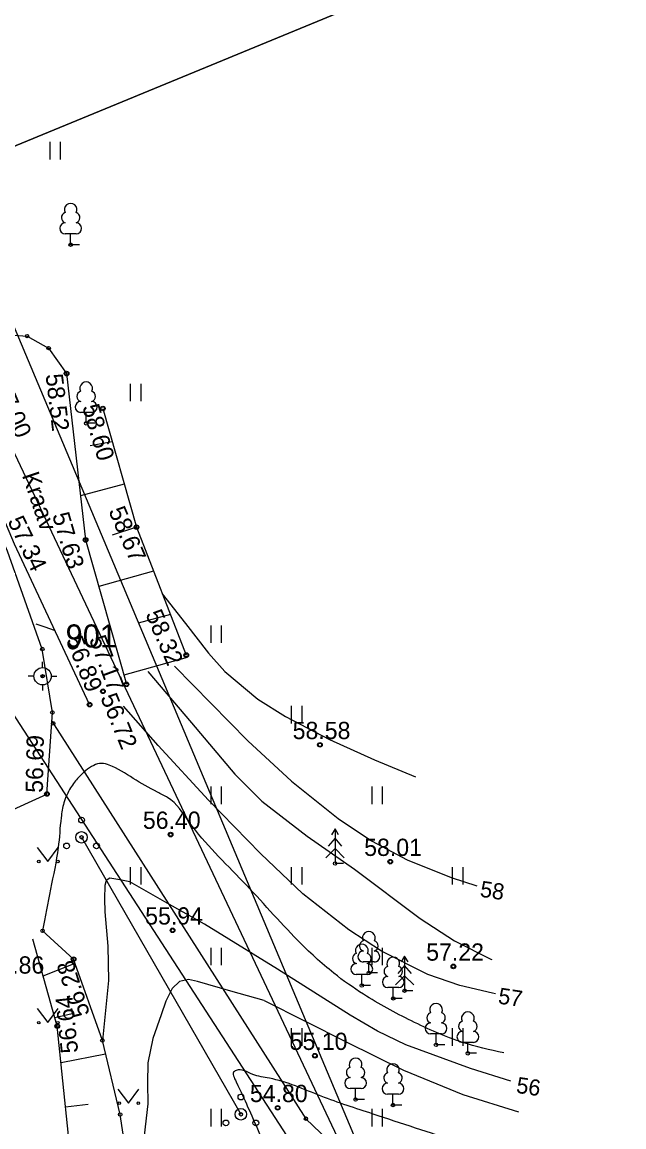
# Model space of a CAD drawing. Extents: x 643182 to 644029, y 6457937 to 6458373.
# Drawn here: x 643313.34 to 643339.5, y 6458072.62 to 6458120.62 of the extents above; entities that cross this region are included whole.
import ezdxf

# ---------------------------------------------------------------- set-up
doc = ezdxf.new("R2010")
doc.units = 0
for name, color, linetype in [('ALUSVORK', 7, 'Continuous'), ('HALJASTUS', 7, 'Continuous'), ('HORISONTAAL', 7, 'Continuous'), ('KORGUS-EH2000', 7, 'Continuous'), ('MOOTMPUNKT', 7, 'Continuous'), ('PIIR', 7, 'Continuous'), ('PIIRASULA', 7, 'Continuous'), ('PUU', 7, 'Continuous'), ('RELJEEF', 7, 'Continuous'), ('TEE', 7, 'Continuous'), ('VEEKOGU', 7, 'Continuous')]:
    doc.layers.add(name, color=color, linetype=linetype)

msp = doc.modelspace()

# ---------------------------------------------------------------- linework, layer by layer
at = {"layer": 'ALUSVORK'}
for p, q in [((643314.232, 6458092.576), (643314.232, 6458092.826)), ((643313.857, 6458092.201), (643313.607, 6458092.201)), ((643314.607, 6458092.201), (643314.857, 6458092.201)), ((643314.232, 6458091.826), (643314.232, 6458091.576))]:
    msp.add_line(p, q, dxfattribs=at)
for radius in [0.375, 0.022]:
    msp.add_circle((643314.232, 6458092.201), radius, dxfattribs=at)
at = {"layer": 'HALJASTUS'}
for p, q in [((643314.54, 6458115.409), (643314.54, 6458114.648)), ((643314.995, 6458115.409), (643314.995, 6458114.648)), ((643318.04, 6458104.909), (643318.04, 6458104.148)), ((643318.495, 6458104.909), (643318.495, 6458104.148)), ((643321.54, 6458094.409), (643321.54, 6458093.648)), ((643321.995, 6458094.409), (643321.995, 6458093.648)), ((643325.04, 6458090.909), (643325.04, 6458090.148)), ((643325.495, 6458090.909), (643325.495, 6458090.148)), ((643321.54, 6458087.409), (643321.54, 6458086.648)), ((643321.995, 6458087.409), (643321.995, 6458086.648)), ((643328.54, 6458087.409), (643328.54, 6458086.648)), ((643328.995, 6458087.409), (643328.995, 6458086.648)), ((643314.001, 6458084.76), (643314.465, 6458084.153)), ((643314.465, 6458084.153), (643314.91, 6458084.76)), ((643318.04, 6458083.909), (643318.04, 6458083.148)), ((643318.495, 6458083.909), (643318.495, 6458083.148)), ((643325.04, 6458083.909), (643325.04, 6458083.148)), ((643325.495, 6458083.909), (643325.495, 6458083.148)), ((643332.04, 6458083.909), (643332.04, 6458083.148)), ((643332.495, 6458083.909), (643332.495, 6458083.148)), ((643321.54, 6458080.409), (643321.54, 6458079.648)), ((643321.995, 6458080.409), (643321.995, 6458079.648)), ((643328.54, 6458080.409), (643328.54, 6458079.648)), ((643328.995, 6458080.409), (643328.995, 6458079.648)), ((643314.001, 6458077.76), (643314.465, 6458077.153)), ((643314.465, 6458077.153), (643314.91, 6458077.76)), ((643325.04, 6458076.909), (643325.04, 6458076.148)), ((643325.495, 6458076.909), (643325.495, 6458076.148)), ((643332.04, 6458076.909), (643332.04, 6458076.148)), ((643332.495, 6458076.909), (643332.495, 6458076.148)), ((643317.501, 6458074.26), (643317.965, 6458073.653)), ((643317.965, 6458073.653), (643318.41, 6458074.26)), ((643321.54, 6458073.409), (643321.54, 6458072.648)), ((643321.995, 6458073.409), (643321.995, 6458072.648)), ((643328.54, 6458073.409), (643328.54, 6458072.648)), ((643328.995, 6458073.409), (643328.995, 6458072.648))]:
    msp.add_line(p, q, dxfattribs=at)
msp.add_lwpolyline([(643315.925, 6458085.203), (643322.85, 6458073.172)], dxfattribs=at)
for centre in [(643314.064, 6458084.153), (643314.892, 6458084.153), (643314.064, 6458077.153), (643314.892, 6458077.153), (643317.564, 6458073.653), (643318.392, 6458073.653)]:
    msp.add_circle(centre, 0.055, dxfattribs=at)
at = {"layer": 'HORISONTAAL'}
for points in [[(643319.433, 6458095.774), (643320.439, 6458094.485), (643321.445, 6458093.197), (643322.151, 6458092.401), (643323.586, 6458091.207), (643324.785, 6458090.447), (643326.7, 6458089.459), (643328.651, 6458088.575), (643330.441, 6458087.828)], [(643313.934, 6458094.477), (643314.333, 6458094.342), (643314.732, 6458094.208)], [(643319.964, 6458092.635), (643321.56, 6458091.015), (643323.155, 6458089.395), (643325.05, 6458087.648), (643327.071, 6458086.027), (643328.526, 6458085.048), (643330.074, 6458084.229), (643331.986, 6458083.453), (643333.11, 6458083.091)], [(643318.806, 6458092.401), (643320.697, 6458090.174), (643322.587, 6458087.947), (643323.753, 6458086.775), (643325.733, 6458085.258), (643327.79, 6458083.814), (643330.646, 6458081.679), (643332.13, 6458080.711), (643333.715, 6458079.908), (643333.764, 6458079.89)], [(643333.912, 6458078.399), (643333.792, 6458078.43), (643332.367, 6458078.773), (643330.974, 6458079.247), (643328.957, 6458080.262), (643327.538, 6458081.178), (643325.546, 6458082.749), (643323.7, 6458084.495), (643321.442, 6458086.819), (643319.254, 6458089.197), (643318.503, 6458090.049), (643317.751, 6458090.902)], [(643334.582, 6458074.607), (643332.832, 6458075.165), (643330.018, 6458076.183), (643328.786, 6458076.778), (643327.605, 6458077.471), (643324.447, 6458079.469), (643321.268, 6458081.424), (643319.645, 6458082.35), (643318.023, 6458083.276), (643317.588, 6458083.353), (643317.153, 6458083.43), (643316.998, 6458083.325), (643316.933, 6458083.104), (643316.917, 6458082.534), (643316.933, 6458081.964), (643317.072, 6458080.472), (643317.101, 6458078.983), (643316.965, 6458077.679), (643316.828, 6458076.376)], [(643323.856, 6458078.114), (643322.413, 6458078.525), (643320.97, 6458078.936), (643320.57, 6458079.029), (643320.178, 6458078.936), (643319.868, 6458078.631), (643319.586, 6458078.087), (643319.386, 6458077.498), (643319.029, 6458076.466), (643318.8, 6458075.414), (643318.798, 6458074.519), (643318.8, 6458073.624), (643318.652, 6458072.252), (643318.41, 6458070.895), (643318.267, 6458070.32), (643318.124, 6458069.745)], [(643323.856, 6458078.114), (643325.639, 6458077.215), (643327.422, 6458076.317), (643329.92, 6458075.093), (643332.49, 6458074.036), (643334.918, 6458073.278)]]:
    msp.add_lwpolyline(points, dxfattribs=at)
for points in [[(643334.272, 6458075.837), (643332.476, 6458076.297), (643330.267, 6458077.227), (643328.178, 6458078.388), (643326.886, 6458079.305), (643325.325, 6458080.723), (643322.94, 6458083.279), (643320.605, 6458085.868), (643319.667, 6458086.928), (643319.444, 6458087.048), (643319.221, 6458087.168), (643318.172, 6458087.76), (643317.127, 6458088.342), (643316.797, 6458088.416), (643316.454, 6458088.327), (643315.804, 6458087.817), (643315.451, 6458087.353), (643315.158, 6458086.706), (643315.036, 6458086.058), (643314.91, 6458084.76), (643314.571, 6458082.95), (643314.231, 6458081.141)], [(643336.355, 6458070.698), (643336.003, 6458070.808), (643332.29, 6458071.972), (643328.593, 6458073.182), (643326.34, 6458073.96), (643324.088, 6458074.738), (643323.364, 6458074.907), (643322.641, 6458075.077), (643322.566, 6458075.037), (643322.641, 6458074.586), (643323.144, 6458073.501), (643323.625, 6458072.394), (643323.822, 6458071.831), (643323.926, 6458071.254), (643323.926, 6458070.684), (643323.926, 6458070.113)]]:
    msp.add_spline(points, degree=3, dxfattribs=at)
at = {"layer": 'KORGUS-EH2000'}
for centre in [(643315.274, 6458105.349), (643316.851, 6458103.832), (643318.312, 6458098.674), (643316.1, 6458098.122), (643320.474, 6458093.118), (643316.853, 6458091.546), (643317.876, 6458091.849), (643316.275, 6458090.967), (643326.284, 6458089.219), (643314.419, 6458087.084), (643319.795, 6458085.321), (643329.341, 6458084.144), (643319.88, 6458081.164), (643315.578, 6458079.911), (643332.087, 6458079.595), (643314.869, 6458077.004), (643326.066, 6458075.716), (643324.448, 6458073.451)]:
    msp.add_circle(centre, 0.1, dxfattribs=at)
at = {"layer": 'MOOTMPUNKT'}
for centre in [(643315.451, 6458110.945), (643313.558, 6458106.977), (643314.494, 6458106.456), (643315.274, 6458105.349), (643316.851, 6458103.832), (643316.125, 6458103.187), (643318.312, 6458098.674), (643316.1, 6458098.122), (643314.219, 6458093.382), (643320.474, 6458093.118), (643314.232, 6458092.201), (643316.853, 6458091.546), (643317.876, 6458091.849), (643314.656, 6458090.624), (643316.275, 6458090.967), (643314.69, 6458090.154), (643326.284, 6458089.219), (643314.419, 6458087.084), (643319.795, 6458085.321), (643315.925, 6458085.203), (643326.943, 6458084.066), (643329.341, 6458084.144), (643314.231, 6458081.141), (643319.88, 6458081.164), (643315.578, 6458079.911), (643332.087, 6458079.595), (643328.411, 6458079.313), (643328.106, 6458078.767), (643329.965, 6458078.541), (643329.474, 6458078.205), (643314.869, 6458077.004), (643316.828, 6458076.376), (643331.332, 6458076.191), (643326.066, 6458075.716), (643332.716, 6458075.822), (643327.837, 6458073.815), (643324.448, 6458073.451), (643329.461, 6458073.573), (643317.604, 6458073.164), (643322.85, 6458073.172), (643325.676, 6458072.981)]:
    msp.add_circle(centre, 0.075, dxfattribs=at)
at = {"layer": 'PIIR'}
for points in [[(643280.2, 6458218.82), (643470.91, 6458180.25), (643307.72, 6458113.06), (643268.86, 6458205.07), (643271.77, 6458211.95)], [(643273.9, 6458026.65), (643275.32, 6458035.63), (643289.91, 6458100.52), (643293.3, 6458114.88), (643300.89, 6458117.48), (643308.84, 6458096.86), (643328.71, 6458066.27), (643311.63, 6458017.28)]]:
    msp.add_lwpolyline(points, close=True, dxfattribs=at)
msp.add_lwpolyline([(643444.73, 6458022.55), (643432.18, 6458019.5), (643421.85, 6458016.66), (643411.86, 6458010.98), (643406.53, 6458008.17), (643400.22, 6458002.65), (643358.46, 6457968.49), (643347.37, 6457958), (643337.74, 6457949.53), (643335.72, 6457947.56), (643325.07, 6457940.22), (643321.73, 6457937.26), (643321.21, 6457937.74), (643307.01, 6457954.19), (643333.21, 6458059.14), (643307.72, 6458113.06), (643470.91, 6458180.25)], dxfattribs=at)
at = {"layer": 'PIIRASULA'}
msp.add_lwpolyline([(643301.974, 6458133.559), (643333.25, 6458059.2), (643323.62, 6458020.664)], dxfattribs=at)
at = {"layer": 'PUU'}
for p, q in [((643315.691, 6458111.42), (643315.211, 6458111.42)), ((643315.451, 6458110.945), (643315.451, 6458111.42)), ((643315.831, 6458110.945), (643315.451, 6458110.945)), ((643316.365, 6458103.662), (643315.885, 6458103.662)), ((643316.125, 6458103.187), (643316.125, 6458103.662)), ((643316.505, 6458103.187), (643316.125, 6458103.187)), ((643326.943, 6458085.566), (643326.793, 6458085.316)), ((643327.093, 6458085.316), (643326.943, 6458085.566)), ((643326.943, 6458085.566), (643326.943, 6458084.066)), ((643326.943, 6458085.166), (643326.643, 6458084.816)), ((643327.243, 6458084.816), (643326.943, 6458085.166)), ((643326.943, 6458084.716), (643326.543, 6458084.316)), ((643327.343, 6458084.316), (643326.943, 6458084.716)), ((643327.303, 6458084.066), (643326.943, 6458084.066)), ((643328.651, 6458079.788), (643328.171, 6458079.788)), ((643328.411, 6458079.313), (643328.411, 6458079.788)), ((643329.965, 6458079.641), (643329.665, 6458079.291)), ((643329.965, 6458080.041), (643329.815, 6458079.791)), ((643330.115, 6458079.791), (643329.965, 6458080.041)), ((643329.965, 6458080.041), (643329.965, 6458078.541)), ((643330.265, 6458079.291), (643329.965, 6458079.641)), ((643328.346, 6458079.242), (643327.866, 6458079.242)), ((643328.106, 6458078.767), (643328.106, 6458079.242)), ((643328.791, 6458079.313), (643328.411, 6458079.313)), ((643329.965, 6458079.191), (643329.565, 6458078.791)), ((643330.365, 6458078.791), (643329.965, 6458079.191)), ((643328.486, 6458078.767), (643328.106, 6458078.767)), ((643329.714, 6458078.68), (643329.234, 6458078.68)), ((643329.474, 6458078.205), (643329.474, 6458078.68)), ((643329.854, 6458078.205), (643329.474, 6458078.205)), ((643330.325, 6458078.541), (643329.965, 6458078.541)), ((643331.572, 6458076.666), (643331.092, 6458076.666)), ((643331.332, 6458076.191), (643331.332, 6458076.666)), ((643332.956, 6458076.297), (643332.476, 6458076.297)), ((643332.716, 6458075.822), (643332.716, 6458076.297)), ((643331.712, 6458076.191), (643331.332, 6458076.191)), ((643333.096, 6458075.822), (643332.716, 6458075.822)), ((643328.077, 6458074.29), (643327.597, 6458074.29)), ((643327.837, 6458073.815), (643327.837, 6458074.29)), ((643328.217, 6458073.815), (643327.837, 6458073.815)), ((643329.701, 6458074.048), (643329.221, 6458074.048)), ((643329.461, 6458073.573), (643329.461, 6458074.048)), ((643329.841, 6458073.573), (643329.461, 6458073.573))]:
    msp.add_line(p, q, dxfattribs=at)
for centre, radius in [((643315.925, 6458085.953), 0.125), ((643315.925, 6458085.203), 0.25), ((643315.275, 6458084.828), 0.125), ((643316.575, 6458084.828), 0.125), ((643322.85, 6458073.922), 0.125), ((643322.85, 6458073.172), 0.25), ((643322.2, 6458072.797), 0.125), ((643323.5, 6458072.797), 0.125)]:
    msp.add_circle(centre, radius, dxfattribs=at)
for centre, radius, start, end in [((643315.451, 6458112.465), 0.277, 332.5799, 207.4201), ((643315.281, 6458112.118), 0.233, 109.0217, 253.1415), ((643315.621, 6458112.118), 0.233, 286.8508, 70.9859), ((643315.214, 6458111.657), 0.238, 90.0016, 269.3953), ((643315.688, 6458111.657), 0.238, 270.6047, 89.9984), ((643315.955, 6458104.36), 0.233, 109.0217, 253.1415), ((643316.125, 6458104.707), 0.277, 332.5799, 207.4201), ((643316.295, 6458104.36), 0.233, 286.8508, 70.9859), ((643315.888, 6458103.899), 0.238, 90.0016, 269.3953), ((643316.362, 6458103.899), 0.238, 270.6047, 89.9984), ((643328.411, 6458080.833), 0.277, 332.5799, 207.4201), ((643328.106, 6458080.287), 0.277, 332.5799, 207.4201), ((643328.241, 6458080.486), 0.233, 109.0217, 253.1415), ((643328.581, 6458080.486), 0.233, 286.8508, 70.9859), ((643327.936, 6458079.94), 0.233, 109.0217, 253.1415), ((643328.174, 6458080.025), 0.238, 90.0016, 269.3953), ((643328.276, 6458079.94), 0.233, 286.8508, 70.9859), ((643328.648, 6458080.025), 0.238, 270.6047, 89.9984), ((643327.869, 6458079.479), 0.238, 90.0016, 269.3953), ((643328.343, 6458079.479), 0.238, 270.6047, 89.9984), ((643329.304, 6458079.378), 0.233, 109.0217, 253.1415), ((643329.474, 6458079.725), 0.277, 332.5799, 207.4201), ((643329.644, 6458079.378), 0.233, 286.8508, 70.9859), ((643329.237, 6458078.917), 0.238, 90.0016, 269.3953), ((643329.711, 6458078.917), 0.238, 270.6047, 89.9984), ((643331.332, 6458077.711), 0.277, 332.5799, 207.4201), ((643331.162, 6458077.364), 0.233, 109.0217, 253.1415), ((643331.502, 6458077.364), 0.233, 286.8508, 70.9859), ((643332.546, 6458076.995), 0.233, 109.0217, 253.1415), ((643332.716, 6458077.342), 0.277, 332.5799, 207.4201), ((643332.886, 6458076.995), 0.233, 286.8508, 70.9859), ((643331.095, 6458076.903), 0.238, 90.0016, 269.3953), ((643331.569, 6458076.903), 0.238, 270.6047, 89.9984), ((643332.479, 6458076.534), 0.238, 90.0016, 269.3953), ((643332.953, 6458076.534), 0.238, 270.6047, 89.9984), ((643327.837, 6458075.335), 0.277, 332.5799, 207.4201), ((643329.461, 6458075.093), 0.277, 332.5799, 207.4201), ((643327.6, 6458074.527), 0.238, 90.0016, 269.3953), ((643327.667, 6458074.988), 0.233, 109.0217, 253.1415), ((643328.007, 6458074.988), 0.233, 286.8508, 70.9859), ((643328.074, 6458074.527), 0.238, 270.6047, 89.9984), ((643329.291, 6458074.746), 0.233, 109.0217, 253.1415), ((643329.631, 6458074.746), 0.233, 286.8508, 70.9859), ((643329.224, 6458074.285), 0.238, 90.0016, 269.3953), ((643329.698, 6458074.285), 0.238, 270.6047, 89.9984)]:
    msp.add_arc(centre, radius, start, end, dxfattribs=at)
at = {"layer": 'RELJEEF'}
for p, q in [((643317.26, 6458102.388), (643316.304, 6458102.215)), ((643317.782, 6458100.545), (643315.881, 6458100.037)), ((643318.31, 6458098.681), (643317.25, 6458098.334)), ((643319.057, 6458096.76), (643316.672, 6458096.101)), ((643319.786, 6458094.886), (643318.384, 6458094.499)), ((643320.515, 6458093.013), (643317.762, 6458092.252)), ((643314.254, 6458079.192), (643315.64, 6458079.735)), ((643314.765, 6458077.376), (643315.522, 6458077.551)), ((643315.033, 6458075.422), (643316.969, 6458075.792)), ((643315.233, 6458073.496), (643316.215, 6458073.613))]:
    msp.add_line(p, q, dxfattribs=at)
for points in [[(643316.851, 6458103.832), (643318.312, 6458098.674), (643320.474, 6458093.118)], [(643290.415, 6458028.84), (643293.35, 6458030.402), (643296.456, 6458032.398), (643297.401, 6458037.567), (643298.667, 6458042.283), (643299.19, 6458046.107), (643300.441, 6458049.375), (643302.809, 6458054.18), (643306.014, 6458057.094), (643309.785, 6458058.987), (643312.47, 6458060.959), (643314.902, 6458062.519), (643316.702, 6458064.804), (643317.648, 6458066.874), (643318.124, 6458069.745), (643317.604, 6458073.164), (643316.828, 6458076.376), (643315.578, 6458079.911), (643314.231, 6458081.141)], [(643289.587, 6458030.643), (643291.226, 6458032.744), (643295.934, 6458043.725), (643296.926, 6458047.621), (643298.118, 6458051.212), (643299.796, 6458053.624), (643302.524, 6458057.689), (643304.791, 6458059.369), (643308.848, 6458061.518), (643311.57, 6458063.644), (643313.804, 6458065.945), (643314.463, 6458068.355), (643315.362, 6458072.251), (643314.869, 6458077.004), (643313.807, 6458080.784)]]:
    msp.add_lwpolyline(points, dxfattribs=at)
at = {"layer": 'TEE'}
for points in [[(643296.391, 6458122.366), (643296.472, 6458119.461), (643298.821, 6458118.855), (643300.645, 6458118.143), (643301.653, 6458117.116), (643302.463, 6458115.503), (643306.529, 6458104.006), (643307.991, 6458099.886), (643309.139, 6458096.496), (643309.633, 6458094.238), (643309.709, 6458091.96), (643309.286, 6458091.075), (643308.627, 6458090.324), (643306.35, 6458087.969), (643303.277, 6458085.97), (643305.326, 6458082.949), (643314.419, 6458087.084), (643314.656, 6458090.624), (643314.219, 6458093.382), (643312.701, 6458097.639), (643309.499, 6458105.058), (643305.449, 6458116.406), (643301.228, 6458129.327)], [(643314.631, 6458090.247), (643325.676, 6458072.981), (643330.769, 6458068.103), (643338.291, 6458061.124)]]:
    msp.add_lwpolyline(points, dxfattribs=at)
at = {"layer": 'VEEKOGU'}
msp.add_lwpolyline([(643316.275, 6458090.967), (643313.012, 6458097.943), (643310.549, 6458103.741), (643310.801, 6458105.161), (643311.413, 6458106.611), (643312.45, 6458107.062), (643313.558, 6458106.977), (643314.494, 6458106.456), (643315.274, 6458105.349), (643316.1, 6458098.122), (643317.876, 6458091.849)], dxfattribs=at)

# ---------------------------------------------------------------- texts
at = {"layer": 'ALUSVORK'}
msp.add_text('901', height=1, dxfattribs=at).set_placement((643315.232, 6458093.451))
at = {"layer": 'HORISONTAAL'}
for s, p in [('58', (643333.213, 6458082.628)), ('57', (643334.001, 6458077.987)), ('56', (643334.789, 6458074.109))]:
    msp.add_text(s, height=0.7, rotation=351.4893, dxfattribs=at).set_placement(p)
at = {"layer": 'KORGUS-EH2000'}
for s, rotation, p in [('57.00', 292.8452, (643312.116, 6458104.797)), ('58.52', 276.7063, (643314.36, 6458105.301)), ('58.60', 286.4649, (643315.944, 6458103.901)), ('57.63', 286.134, (643314.642, 6458099.205)), ('58.67', 293.1355, (643317.083, 6458099.385)), ('57.34', 295.475, (643312.692, 6458098.941)), ('58.32', 293.2522, (643318.689, 6458094.9)), ('56.89', 291.8914, (643315.232, 6458093.769)), ('57.17', 290.3854, (643316.241, 6458093.815)), ('56.72', 292.2669, (643316.73, 6458091.277)), ('56.69', 88.8821, (643314.242, 6458087.131)), ('56.28', 107.4711, (643316.293, 6458077.53)), ('56.64', 95.8541, (643315.78, 6458075.86))]:
    msp.add_text(s, height=0.75, rotation=rotation, dxfattribs=at).set_placement(p)
for s, p in [('58.58', (643325.1, 6458089.469)), ('56.40', (643318.59, 6458085.571)), ('58.01', (643328.209, 6458084.394)), ('55.94', (643318.691, 6458081.414)), ('57.22', (643330.904, 6458079.845)), ('56.86', (643311.794, 6458079.282)), ('55.10', (643324.973, 6458075.966)), ('54.80', (643323.243, 6458073.701))]:
    msp.add_text(s, height=0.75, dxfattribs=at).set_placement(p)
at = {"layer": 'VEEKOGU'}
msp.add_text('Kraav', height=0.75, rotation=288.5792, dxfattribs=at).set_placement((643313.329, 6458100.931))

doc.saveas('drawing.dxf')
